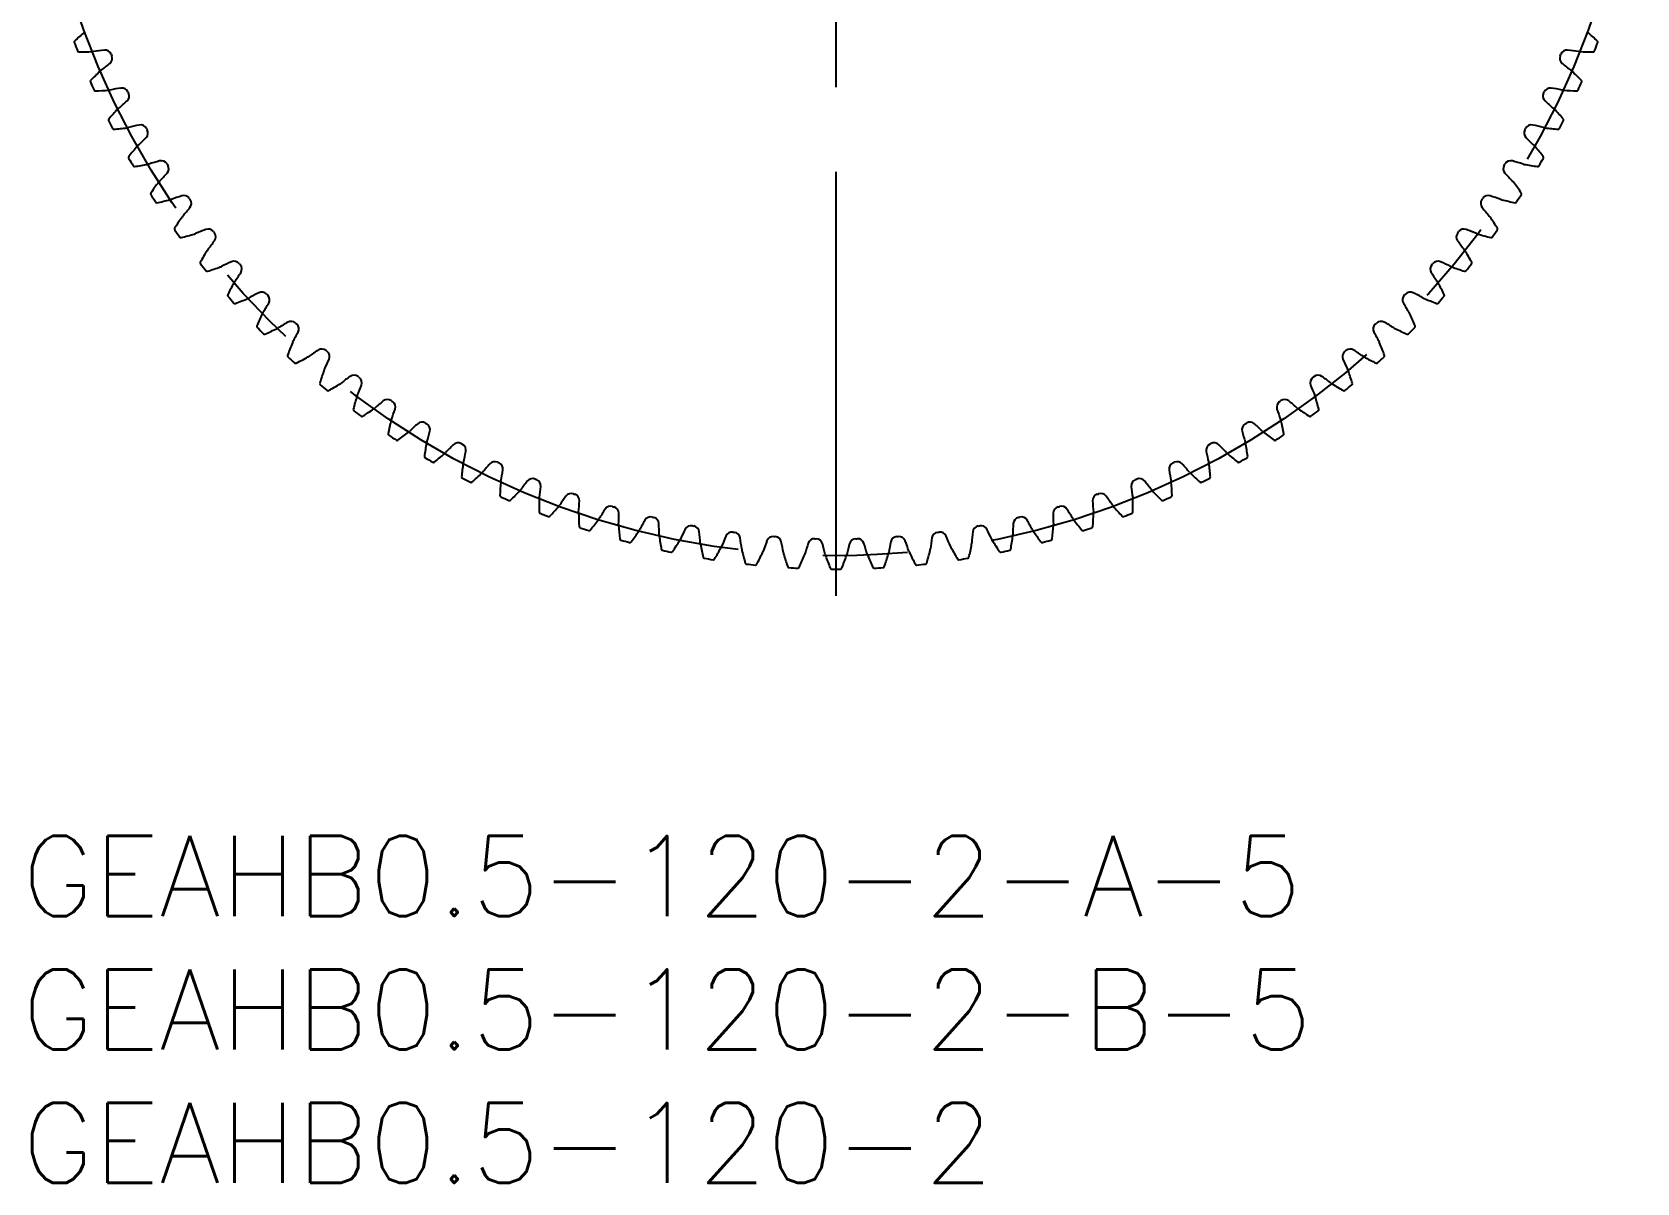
# Model space of a CAD drawing. Extents: x -1 to 111, y -13 to 84.
# Drawn here: x 0.4 to 60.5, y -13 to 30.1 of the extents above; entities that cross this region are included whole.
import ezdxf

# ---------------------------------------------------------------- set-up
doc = ezdxf.new("R2010")
doc.units = 0
doc.header["$LTSCALE"] = 0.5
doc.linetypes.add('CENTER', pattern=[50.8, 31.75, -6.35, 6.35, -6.35])
for name, color, linetype in [('MSM_CENTER', 1, 'CENTER'), ('MSM_CONTINUOUS', 7, 'CONTINUOUS'), ('MSM_PART_NUMBER', 7, 'CONTINUOUS')]:
    doc.layers.add(name, color=color, linetype=linetype)
doc.styles.get("Standard").update_dxf_attribs({"font": 'txt.shx', "height": 2, "bigfont": 'bigfont.shx'})

# ---------------------------------------------------------------- blocks, each defined once
blk = doc.blocks.new('*U2')
at = {"layer": 'MSM_PART_NUMBER'}
blk.add_text('GEAHB0.5-120-2-A-5', height=3, dxfattribs=at).set_placement((0, -3))
blk = doc.blocks.new('*U3')
at = {"layer": 'MSM_PART_NUMBER'}
blk.add_text('GEAHB0.5-120-2-B-5', height=3, dxfattribs=at).set_placement((0, -8))
blk = doc.blocks.new('*U5')
at = {"layer": 'MSM_PART_NUMBER'}
blk.add_text('GEAHB0.5-120-2', height=3, dxfattribs=at).set_placement((0, -13))

msp = doc.modelspace()

# ---------------------------------------------------------------- linework, layer by layer
at = {"layer": 'MSM_CENTER'}
msp.add_line((30.5, 9), (30.5, 72), dxfattribs=at)
msp.add_circle((30.5, 40.5), 30, dxfattribs=at)
at = {"layer": 'MSM_CONTINUOUS'}
for centre, radius, start, end in [((8.815, 22.484), 10, 130.25, 133.13468), ((52.185, 22.484), 10, 46.86532, 49.75), ((2.013, 29.745), 0.05, 133.13468, 200.68296), ((30.5, 40.5), 30.5, 200.68296, 201.31704), ((30.5, 40.5), 30.5, 338.68296, 339.31704), ((58.987, 29.745), 0.05, 339.31704, 46.86532), ((2.133, 29.431), 0.05, 201.31704, 268.86532), ((2.33, 39.379), 10, 268.86532, 271.75), ((2.623, 29.799), 0.416, 271.74964, 278.34411), ((4.023, 20.254), 9.231, 95.77661, 98.34446), ((-2.538, 36.094), 9.231, 306.65554, 309.22339), ((3.119, 29.19), 0.25, 22.44433, 95.77661), ((3.141, 29.136), 0.25, 309.22339, 22.55571), ((30.5, 40.5), 29.375, 202.44433, 202.55567), ((57.859, 29.136), 0.25, 157.44444, 230.77661), ((30.5, 40.5), 29.375, 337.44433, 337.55567), ((57.881, 29.19), 0.25, 84.22339, 157.55569), ((63.538, 36.094), 9.231, 230.77661, 233.34446), ((56.977, 20.254), 9.231, 81.65554, 84.22339), ((58.377, 29.799), 0.416, 261.65589, 268.25036), ((58.67, 39.379), 10, 268.25, 271.13468), ((58.867, 29.431), 0.05, 271.13468, 338.68296), ((2.614, 28.269), 0.05, 136.13468, 203.68296), ((9.788, 21.374), 10, 133.25, 136.13468), ((3.221, 28.355), 0.416, 126.65589, 133.25036), ((57.779, 28.355), 0.416, 46.74964, 53.34411), ((51.212, 21.374), 10, 43.86532, 46.75), ((58.386, 28.269), 0.05, 336.31704, 43.86532), ((30.5, 40.5), 30.5, 203.68296, 204.31704), ((2.751, 27.961), 0.05, 204.31704, 271.86532), ((2.428, 37.906), 10, 271.86532, 274.75), ((3.221, 28.355), 0.416, 274.74964, 281.34411), ((5.119, 18.896), 9.231, 98.77661, 101.34446), ((3.749, 27.772), 0.25, 25.44433, 98.77661), ((3.773, 27.72), 0.25, 312.22339, 25.55571), ((30.5, 40.5), 29.375, 205.44433, 205.55567), ((57.227, 27.72), 0.25, 154.44444, 227.77661), ((30.5, 40.5), 29.375, 334.44433, 334.55567), ((57.251, 27.772), 0.25, 81.22339, 154.55569), ((55.881, 18.896), 9.231, 78.65554, 81.22339), ((57.779, 28.355), 0.416, 258.65589, 265.25036), ((58.572, 37.906), 10, 265.25, 268.13468), ((58.249, 27.961), 0.05, 268.13468, 335.68296), ((30.5, 40.5), 30.5, 335.68296, 336.31704), ((10.817, 20.316), 10, 136.25, 139.13468), ((3.894, 26.944), 0.416, 129.65589, 136.25036), ((-2.262, 34.371), 9.231, 309.65554, 312.22339), ((63.262, 34.371), 9.231, 227.77661, 230.34446), ((57.106, 26.944), 0.416, 43.74964, 50.34411), ((50.183, 20.316), 10, 40.86532, 43.75), ((3.293, 26.826), 0.05, 139.13468, 206.68242), ((30.5, 40.5), 30.5, 206.68296, 207.31704), ((3.446, 26.526), 0.05, 207.31704, 274.86532), ((2.602, 36.44), 10, 274.86532, 277.75), ((3.894, 26.944), 0.416, 277.74964, 284.34411), ((6.284, 17.598), 9.231, 101.77661, 104.34446), ((4.451, 26.389), 0.25, 28.44433, 101.77661), ((4.479, 26.339), 0.25, 315.22339, 28.55571), ((30.5, 40.5), 29.375, 208.44433, 208.55567), ((56.521, 26.339), 0.25, 151.44433, 224.77661), ((30.5, 40.5), 29.375, 331.44433, 331.55567), ((56.549, 26.389), 0.25, 78.22339, 151.55569), ((54.716, 17.598), 9.231, 75.65554, 78.22339), ((57.106, 26.944), 0.416, 255.65589, 262.25036), ((58.398, 36.44), 10, 262.25, 265.13468), ((57.554, 26.526), 0.05, 265.13468, 332.68296), ((30.5, 40.5), 30.5, 332.68296, 333.31704), ((57.707, 26.826), 0.05, 333.31704, 40.86532), ((4.64, 25.57), 0.416, 132.65589, 139.25036), ((-1.896, 32.664), 9.231, 312.65554, 315.22339), ((62.896, 32.664), 9.231, 224.77661, 227.34446), ((56.36, 25.57), 0.416, 40.74964, 47.34411), ((4.046, 25.421), 0.05, 142.13468, 209.68296), ((30.5, 40.5), 30.5, 209.68296, 210.31704), ((11.901, 19.314), 10, 139.25, 142.13468), ((7.516, 16.362), 9.231, 104.77661, 107.34446), ((5.226, 25.046), 0.25, 31.44433, 104.77661), ((55.774, 25.046), 0.25, 75.22339, 148.55569), ((53.484, 16.362), 9.231, 72.65554, 75.22339), ((49.099, 19.314), 10, 37.86532, 40.75), ((30.5, 40.5), 30.5, 329.68296, 330.31704), ((56.954, 25.421), 0.05, 330.31704, 37.86532), ((4.214, 25.129), 0.05, 210.31704, 277.86532), ((2.853, 34.986), 10, 277.86532, 280.75), ((4.64, 25.57), 0.416, 280.74964, 287.34411), ((-1.442, 30.98), 9.231, 315.65554, 318.22339), ((30.5, 40.5), 29.375, 211.44433, 211.55567), ((5.256, 24.996), 0.25, 318.22339, 31.55571), ((55.744, 24.996), 0.25, 148.44444, 221.77661), ((30.5, 40.5), 29.375, 328.44433, 328.55567), ((62.442, 30.98), 9.231, 221.77661, 224.34446), ((56.36, 25.57), 0.416, 252.65589, 259.25036), ((58.147, 34.986), 10, 259.25, 262.13468), ((56.786, 25.129), 0.05, 262.13468, 329.68296), ((4.871, 24.057), 0.05, 145.13468, 212.68296), ((13.035, 18.369), 10, 142.25, 145.13468), ((5.457, 24.237), 0.416, 135.65589, 142.25036), ((55.543, 24.237), 0.416, 37.74964, 44.34411), ((47.965, 18.369), 10, 34.86532, 37.75), ((56.129, 24.057), 0.05, 327.31704, 34.86532), ((30.5, 40.5), 30.5, 212.68296, 213.31704), ((5.055, 23.775), 0.05, 213.31704, 280.86532), ((3.179, 33.546), 10, 280.86532, 283.75), ((5.457, 24.237), 0.416, 283.74964, 290.34411), ((8.811, 15.192), 9.231, 107.77661, 110.34446), ((6.069, 23.744), 0.25, 34.44444, 107.77661), ((-0.9, 29.321), 9.231, 318.65554, 321.22339), ((30.5, 40.5), 29.375, 214.44433, 214.55567), ((6.102, 23.697), 0.25, 321.22339, 34.55571), ((54.898, 23.697), 0.25, 145.44444, 218.77661), ((30.5, 40.5), 29.375, 325.44433, 325.55567), ((61.9, 29.321), 9.231, 218.77661, 221.34446), ((54.931, 23.744), 0.25, 72.22339, 145.55569), ((52.189, 15.192), 9.231, 69.65554, 72.22339), ((55.543, 24.237), 0.416, 249.65589, 256.25036), ((57.821, 33.546), 10, 256.25, 259.13468), ((55.945, 23.775), 0.05, 259.13468, 326.68296), ((30.5, 40.5), 30.5, 326.68296, 327.31704), ((14.217, 17.486), 10, 145.25, 148.13468), ((6.343, 22.949), 0.416, 138.65589, 145.25036), ((54.657, 22.949), 0.416, 34.74964, 41.34411), ((46.783, 17.486), 10, 31.86532, 34.75), ((5.767, 22.739), 0.05, 148.13468, 215.68296), ((30.5, 40.5), 30.5, 215.68296, 216.31704), ((5.965, 22.466), 0.05, 216.31704, 283.86532), ((3.58, 32.126), 10, 283.86532, 286.75), ((6.343, 22.949), 0.416, 286.74964, 293.34411), ((10.165, 14.092), 9.231, 110.77661, 113.34446), ((6.979, 22.488), 0.25, 37.44422, 110.77661), ((-0.272, 27.693), 9.231, 321.65554, 324.22339), ((30.5, 40.5), 29.375, 217.44433, 217.55567), ((7.014, 22.443), 0.25, 324.22339, 37.55571), ((53.986, 22.443), 0.25, 142.44444, 215.77661), ((61.272, 27.693), 9.231, 215.77661, 218.34446), ((30.5, 40.5), 29.375, 322.44433, 322.55567), ((54.021, 22.488), 0.25, 69.22339, 142.55569), ((50.835, 14.092), 9.231, 66.65554, 69.22339), ((54.657, 22.949), 0.416, 246.65589, 253.25036), ((57.42, 32.126), 10, 253.25, 256.13468), ((55.035, 22.466), 0.05, 256.13468, 323.68296), ((30.5, 40.5), 30.5, 323.68296, 324.31704), ((55.233, 22.739), 0.05, 324.31704, 31.86532), ((15.444, 16.665), 10, 148.25, 151.13468), ((7.294, 21.708), 0.416, 141.65589, 148.25036), ((53.706, 21.708), 0.416, 31.74964, 38.34411), ((45.556, 16.665), 10, 28.86532, 31.75), ((6.73, 21.468), 0.05, 151.13468, 218.68242), ((30.5, 40.5), 30.5, 218.68296, 219.31704), ((6.942, 21.207), 0.05, 219.31704, 286.86532), ((4.056, 30.729), 10, 286.86532, 289.75), ((7.294, 21.708), 0.416, 289.74964, 296.34411), ((11.575, 13.063), 9.231, 113.77661, 116.34446), ((7.954, 21.282), 0.25, 40.44444, 113.77661), ((0.441, 26.1), 9.231, 324.65554, 327.22339), ((30.5, 40.5), 29.375, 220.44433, 220.55567), ((7.992, 21.238), 0.25, 327.22339, 40.55571), ((53.008, 21.238), 0.25, 139.44444, 212.77661), ((60.559, 26.1), 9.231, 212.77661, 215.34446), ((30.5, 40.5), 29.375, 319.44433, 319.55567), ((53.046, 21.282), 0.25, 66.22339, 139.55569), ((49.425, 13.063), 9.231, 63.65554, 66.22339), ((53.706, 21.708), 0.416, 243.65589, 250.25036), ((56.944, 30.729), 10, 250.25, 253.13468), ((54.058, 21.207), 0.05, 253.13468, 320.68296), ((30.5, 40.5), 30.5, 320.68296, 321.31704), ((54.27, 21.468), 0.05, 321.31704, 28.86532), ((16.712, 15.91), 10, 151.25, 154.13468), ((8.309, 20.52), 0.416, 144.65589, 151.25036), ((52.691, 20.52), 0.416, 28.74964, 35.34411), ((44.288, 15.91), 10, 25.86532, 28.75), ((7.759, 20.25), 0.05, 154.13468, 221.68242), ((30.5, 40.5), 30.5, 221.68296, 222.31704), ((7.984, 20), 0.05, 222.31704, 289.86532), ((4.603, 29.358), 10, 289.86532, 292.75), ((8.309, 20.52), 0.416, 292.74964, 299.34411), ((13.037, 12.111), 9.231, 116.77661, 119.34446), ((8.991, 20.128), 0.25, 43.44444, 116.77661), ((1.236, 24.547), 9.231, 327.65554, 330.22339), ((30.5, 40.5), 29.375, 223.44433, 223.55567), ((9.031, 20.087), 0.25, 330.22339, 43.55571), ((51.969, 20.087), 0.25, 136.44433, 209.77661), ((59.764, 24.547), 9.231, 209.77661, 212.34446), ((30.5, 40.5), 29.375, 316.44433, 316.55567), ((52.009, 20.128), 0.25, 63.22339, 136.55569), ((47.963, 12.111), 9.231, 60.65554, 63.22339), ((52.691, 20.52), 0.416, 240.65589, 247.25036), ((56.397, 29.358), 10, 247.25, 250.13468), ((53.016, 20), 0.05, 250.13468, 317.68296), ((30.5, 40.5), 30.5, 317.68296, 318.31704), ((53.241, 20.25), 0.05, 318.31704, 25.86532), ((18.018, 15.222), 10, 154.25, 157.13468), ((9.386, 19.386), 0.416, 147.65589, 154.25036), ((14.547, 11.236), 9.231, 119.77661, 122.34446), ((10.087, 19.031), 0.25, 46.44444, 119.77661), ((50.913, 19.031), 0.25, 60.22339, 133.55569), ((46.453, 11.236), 9.231, 57.65554, 60.22339), ((51.614, 19.386), 0.416, 25.74964, 32.34411), ((42.982, 15.222), 10, 22.86532, 25.75), ((8.85, 19.088), 0.05, 157.13468, 224.68242), ((30.5, 40.5), 30.5, 224.68296, 225.31704), ((9.088, 18.85), 0.05, 225.31704, 292.86532), ((5.222, 28.018), 10, 292.86532, 295.75), ((9.386, 19.386), 0.416, 295.74964, 302.34411), ((2.111, 23.037), 9.231, 330.65554, 333.22339), ((30.5, 40.5), 29.375, 226.44433, 226.55567), ((10.128, 18.991), 0.25, 333.22339, 46.55571), ((50.872, 18.991), 0.25, 133.44433, 206.77661), ((58.889, 23.037), 9.231, 206.77661, 209.34446), ((30.5, 40.5), 29.375, 313.44433, 313.55567), ((51.614, 19.386), 0.416, 237.65589, 244.25036), ((55.778, 28.018), 10, 244.25, 247.13468), ((51.912, 18.85), 0.05, 247.13468, 314.68296), ((30.5, 40.5), 30.5, 314.68296, 315.31704), ((52.15, 19.088), 0.05, 315.31704, 22.86532), ((19.358, 14.603), 10, 157.25, 160.13468), ((10.52, 18.309), 0.416, 150.65589, 157.25036), ((16.1, 10.441), 9.231, 122.77661, 125.34446), ((11.238, 17.992), 0.25, 49.44444, 122.77661), ((30.5, 40.5), 29.375, 229.44433, 229.55567), ((11.282, 17.954), 0.25, 336.22339, 49.55571), ((49.718, 17.954), 0.25, 130.44433, 203.77661), ((30.5, 40.5), 29.375, 310.44433, 310.55567), ((49.762, 17.992), 0.25, 57.22339, 130.55569), ((44.9, 10.441), 9.231, 54.65554, 57.22339), ((50.48, 18.309), 0.416, 22.74964, 29.34411), ((41.642, 14.603), 10, 19.86532, 22.75), ((10, 17.984), 0.05, 160.13468, 227.68296), ((30.5, 40.5), 30.5, 227.68296, 228.31704), ((10.25, 17.759), 0.05, 228.31704, 295.86532), ((5.91, 26.712), 10, 295.86532, 298.75), ((10.52, 18.309), 0.416, 298.74964, 305.34411), ((20.729, 14.056), 10, 160.25, 163.13468), ((11.708, 17.294), 0.416, 153.65589, 160.25036), ((3.063, 21.575), 9.231, 333.65554, 336.22339), ((57.937, 21.575), 9.231, 203.77661, 206.34446), ((49.292, 17.294), 0.416, 19.74964, 26.34411), ((40.271, 14.056), 10, 16.86532, 19.75), ((50.48, 18.309), 0.416, 234.65589, 241.25036), ((55.09, 26.712), 10, 241.25, 244.13468), ((50.75, 17.759), 0.05, 244.13468, 311.68296), ((30.5, 40.5), 30.5, 311.68296, 312.31704), ((51, 17.984), 0.05, 312.31704, 19.86532), ((11.207, 16.942), 0.05, 163.13468, 230.68242), ((30.5, 40.5), 30.5, 230.68296, 231.31704), ((6.665, 25.444), 10, 298.86532, 301.75), ((11.708, 17.294), 0.416, 301.74964, 308.34411), ((17.693, 9.728), 9.231, 125.77661, 128.34446), ((12.443, 17.014), 0.25, 52.44433, 125.77661), ((4.092, 20.165), 9.231, 336.65554, 339.22339), ((30.5, 40.5), 29.375, 232.44433, 232.55567), ((12.488, 16.979), 0.25, 339.22339, 52.55571), ((48.512, 16.979), 0.25, 127.44433, 200.77661), ((56.908, 20.165), 9.231, 200.77661, 203.34446), ((30.5, 40.5), 29.375, 307.44433, 307.55567), ((48.557, 17.014), 0.25, 54.22339, 127.55569), ((43.307, 9.728), 9.231, 51.65554, 54.22339), ((49.292, 17.294), 0.416, 231.65589, 238.25036), ((54.335, 25.444), 10, 238.25, 241.13468), ((30.5, 40.5), 30.5, 308.68296, 309.31704), ((49.793, 16.942), 0.05, 309.31704, 16.86532), ((11.468, 16.73), 0.05, 231.31704, 298.86532), ((22.126, 13.58), 10, 163.25, 166.13468), ((12.949, 16.343), 0.416, 156.65589, 163.25036), ((19.321, 9.1), 9.231, 128.77661, 131.34446), ((13.697, 16.102), 0.25, 55.44433, 128.77661), ((30.5, 40.5), 29.375, 235.44433, 235.55567), ((13.744, 16.069), 0.25, 342.22339, 55.55571), ((47.256, 16.069), 0.25, 124.44433, 197.77661), ((30.5, 40.5), 29.375, 304.44433, 304.55567), ((47.303, 16.102), 0.25, 51.22339, 124.55569), ((41.679, 9.1), 9.231, 48.65554, 51.22339), ((48.051, 16.343), 0.416, 16.74964, 23.34411), ((38.874, 13.58), 10, 13.86532, 16.75), ((49.532, 16.73), 0.05, 241.13468, 308.68296), ((12.466, 15.965), 0.05, 166.13468, 233.68296), ((30.5, 40.5), 30.5, 233.68296, 234.31704), ((12.739, 15.767), 0.05, 234.31704, 301.86532), ((7.486, 24.217), 10, 301.86532, 304.75), ((12.949, 16.343), 0.416, 304.74964, 311.34411), ((5.192, 18.811), 9.231, 339.65554, 342.22339), ((55.808, 18.811), 9.231, 197.77661, 200.34446), ((48.051, 16.343), 0.416, 228.65589, 235.25036), ((53.514, 24.217), 10, 235.25, 238.13468), ((48.261, 15.767), 0.05, 238.13468, 305.68296), ((30.5, 40.5), 30.5, 305.68296, 306.31704), ((48.534, 15.965), 0.05, 306.31704, 13.86532), ((13.775, 15.055), 0.05, 169.13468, 236.68242), ((23.546, 13.179), 10, 166.25, 169.13468), ((14.237, 15.457), 0.416, 159.65589, 166.25036), ((8.369, 23.035), 10, 304.86532, 307.75), ((14.237, 15.457), 0.416, 307.74964, 314.34411), ((20.98, 8.558), 9.231, 131.77661, 134.34446), ((14.996, 15.256), 0.25, 58.44433, 131.77661), ((30.5, 40.5), 29.375, 238.44433, 238.55567), ((6.362, 17.516), 9.231, 342.65554, 345.22339), ((15.046, 15.226), 0.25, 345.22339, 58.55571), ((45.954, 15.226), 0.25, 121.44433, 194.77661), ((54.638, 17.516), 9.231, 194.77661, 197.34446), ((30.5, 40.5), 29.375, 301.44433, 301.55567), ((46.004, 15.256), 0.25, 48.22339, 121.55569), ((40.02, 8.558), 9.231, 45.65554, 48.22339), ((46.763, 15.457), 0.416, 225.65589, 232.25036), ((52.631, 23.035), 10, 232.25, 235.13468), ((46.763, 15.457), 0.416, 13.74964, 20.34411), ((37.454, 13.179), 10, 10.86532, 13.75), ((47.225, 15.055), 0.05, 303.31704, 10.86532), ((30.5, 40.5), 30.5, 236.68296, 237.31704), ((14.057, 14.871), 0.05, 237.31704, 304.86532), ((24.986, 12.853), 10, 169.25, 172.13468), ((15.57, 14.64), 0.416, 162.65589, 169.25036), ((22.664, 8.104), 9.231, 134.77661, 137.34446), ((16.339, 14.479), 0.25, 61.44433, 134.77661), ((30.5, 40.5), 29.375, 241.44433, 241.55567), ((16.389, 14.451), 0.25, 348.22339, 61.55571), ((44.611, 14.451), 0.25, 118.44433, 191.77661), ((30.5, 40.5), 29.375, 298.44433, 298.55567), ((44.661, 14.479), 0.25, 45.22339, 118.55569), ((38.336, 8.104), 9.231, 42.65554, 45.22339), ((45.43, 14.64), 0.416, 10.74964, 17.34411), ((36.014, 12.853), 10, 7.86532, 10.75), ((46.943, 14.871), 0.05, 235.13468, 302.68296), ((30.5, 40.5), 30.5, 302.68296, 303.31704), ((15.129, 14.214), 0.05, 172.13468, 239.68296), ((30.5, 40.5), 30.5, 239.68296, 240.31704), ((15.421, 14.046), 0.05, 240.31704, 307.86532), ((9.314, 21.901), 10, 307.86532, 310.75), ((15.57, 14.64), 0.416, 310.74964, 317.34411), ((26.44, 12.602), 10, 172.25, 175.13468), ((16.944, 13.894), 0.416, 165.65589, 172.25036), ((7.598, 16.284), 9.231, 345.65554, 348.22339), ((24.371, 7.738), 9.231, 137.77661, 140.34446), ((17.72, 13.773), 0.25, 64.44433, 137.77661), ((30.5, 40.5), 29.375, 244.44433, 244.55567), ((17.772, 13.749), 0.25, 351.22339, 64.55571), ((43.228, 13.749), 0.25, 115.44433, 188.77661), ((30.5, 40.5), 29.375, 295.44433, 295.55567), ((43.28, 13.773), 0.25, 42.22339, 115.55569), ((36.629, 7.738), 9.231, 39.65554, 42.22339), ((53.402, 16.284), 9.231, 191.77661, 194.34446), ((44.056, 13.894), 0.416, 7.74964, 14.34411), ((34.56, 12.602), 10, 4.86532, 7.75), ((45.43, 14.64), 0.416, 222.65589, 229.25036), ((51.686, 21.901), 10, 229.25, 232.13468), ((45.579, 14.046), 0.05, 232.13468, 299.68296), ((30.5, 40.5), 30.5, 299.68296, 300.31704), ((45.871, 14.214), 0.05, 300.31704, 7.86532), ((16.526, 13.446), 0.05, 175.13468, 242.68242), ((30.5, 40.5), 30.5, 242.68296, 243.31704), ((16.826, 13.293), 0.05, 243.31704, 310.86532), ((10.316, 20.817), 10, 310.86532, 313.75), ((16.944, 13.894), 0.416, 313.74964, 320.34411), ((27.906, 12.428), 10, 175.25, 178.13468), ((18.355, 13.221), 0.416, 168.65589, 175.25036), ((8.896, 15.119), 9.231, 348.65554, 351.22339), ((26.094, 7.462), 9.231, 140.77661, 143.34446), ((19.136, 13.141), 0.25, 67.44433, 140.77661), ((30.5, 40.5), 29.375, 247.44433, 247.55567), ((19.19, 13.119), 0.25, 354.22339, 67.55571), ((41.81, 13.119), 0.25, 112.44433, 185.77661), ((30.5, 40.5), 29.375, 292.44433, 292.55567), ((41.864, 13.141), 0.25, 39.22339, 112.5557), ((34.906, 7.462), 9.231, 36.65554, 39.22339), ((52.104, 15.119), 9.231, 188.77661, 191.34446), ((42.645, 13.221), 0.416, 4.74964, 11.34411), ((33.094, 12.428), 10, 1.86532, 4.75), ((44.056, 13.894), 0.416, 219.65589, 226.25036), ((50.684, 20.817), 10, 226.25, 229.13468), ((44.174, 13.293), 0.05, 229.13468, 296.68296), ((30.5, 40.5), 30.5, 296.68296, 297.31704), ((44.474, 13.446), 0.05, 297.31704, 4.86532), ((17.961, 12.751), 0.05, 178.13468, 245.68296), ((30.5, 40.5), 30.5, 245.68296, 246.31704), ((11.374, 19.788), 10, 313.86532, 316.75), ((18.355, 13.221), 0.416, 316.74964, 323.34411), ((29.379, 12.33), 10, 178.25, 181.13468), ((19.799, 12.623), 0.416, 171.65589, 178.25036), ((10.254, 14.023), 9.231, 351.65554, 354.22339), ((27.829, 7.277), 9.231, 143.77661, 146.34446), ((20.584, 12.584), 0.25, 70.44433, 143.77661), ((30.5, 40.5), 29.375, 250.44433, 250.55567), ((20.638, 12.565), 0.25, 357.22339, 70.55571), ((40.362, 12.565), 0.25, 109.44433, 182.77661), ((30.5, 40.5), 29.375, 289.44433, 289.55567), ((40.416, 12.584), 0.25, 36.22339, 109.5557), ((33.171, 7.277), 9.231, 33.65554, 36.22339), ((50.746, 14.023), 9.231, 185.77661, 188.34446), ((41.201, 12.623), 0.416, 1.74964, 8.34411), ((31.621, 12.33), 10, 358.86532, 1.75), ((42.645, 13.221), 0.416, 216.65589, 223.25036), ((49.626, 19.788), 10, 223.25, 226.13468), ((30.5, 40.5), 30.5, 293.68296, 294.31704), ((43.039, 12.751), 0.05, 294.31704, 1.86532), ((18.269, 12.614), 0.05, 246.31704, 313.86532), ((19.431, 12.133), 0.05, 181.13468, 248.68296), ((30.5, 40.5), 30.5, 248.68296, 249.31704), ((12.484, 18.815), 10, 316.86532, 319.75), ((19.799, 12.623), 0.416, 319.74964, 326.34411), ((21.273, 12.101), 0.416, 174.65589, 181.25036), ((30.854, 12.31), 10, 181.25, 184.13468), ((11.668, 13), 9.231, 354.65554, 357.22339), ((29.571, 7.183), 9.231, 146.77661, 149.34446), ((22.058, 12.103), 0.25, 73.44433, 146.77661), ((30.5, 40.5), 29.375, 253.44433, 253.55567), ((22.114, 12.087), 0.25, 0.22339, 73.55571), ((13.133, 12.052), 9.231, 357.65554, 0.22339), ((38.886, 12.087), 0.25, 106.44433, 179.77661), ((47.867, 12.052), 9.231, 179.77661, 182.34446), ((30.5, 40.5), 29.375, 286.44433, 286.55567), ((38.942, 12.103), 0.25, 33.22339, 106.5557), ((31.429, 7.183), 9.231, 30.65554, 33.22339), ((49.332, 13), 9.231, 182.77661, 185.34446), ((30.146, 12.31), 10, 355.86532, 358.75), ((39.727, 12.101), 0.416, 358.74964, 5.34411), ((41.201, 12.623), 0.416, 213.65589, 220.25036), ((48.516, 18.815), 10, 220.25, 223.13468), ((30.5, 40.5), 30.5, 290.68296, 291.31704), ((41.569, 12.133), 0.05, 291.31704, 358.86532), ((42.731, 12.614), 0.05, 226.13468, 293.68296), ((19.745, 12.013), 0.05, 249.31704, 316.86532), ((20.93, 11.593), 0.05, 184.13468, 251.68296), ((30.5, 40.5), 30.5, 251.68296, 252.31704), ((21.251, 11.489), 0.05, 252.31704, 319.86532), ((13.644, 17.902), 10, 319.86532, 322.75), ((21.273, 12.101), 0.416, 322.74964, 329.34411), ((22.772, 11.657), 0.416, 177.65589, 184.25036), ((32.329, 12.367), 10, 184.25, 187.13468), ((14.85, 17.051), 10, 322.86532, 325.75), ((22.772, 11.657), 0.416, 325.74964, 332.34411), ((31.316, 7.18), 9.231, 149.77661, 152.34446), ((23.556, 11.7), 0.25, 76.44433, 149.77661), ((30.5, 40.5), 29.375, 256.44433, 256.55567), ((23.612, 11.687), 0.25, 3.22339, 76.55571), ((14.646, 11.182), 9.231, 0.65554, 3.22339), ((33.059, 7.268), 9.231, 152.77661, 155.34446), ((25.073, 11.376), 0.25, 79.44433, 152.77661), ((30.5, 40.5), 29.375, 259.44433, 259.55567), ((25.13, 11.366), 0.25, 6.22339, 79.5557), ((35.87, 11.366), 0.25, 100.44433, 173.77661), ((30.5, 40.5), 29.375, 280.44433, 280.55567), ((35.927, 11.376), 0.25, 27.22339, 100.5557), ((27.941, 7.268), 9.231, 24.65554, 27.22339), ((46.354, 11.182), 9.231, 176.77661, 179.34446), ((37.388, 11.687), 0.25, 103.44433, 176.77661), ((30.5, 40.5), 29.375, 283.44433, 283.55567), ((37.444, 11.7), 0.25, 30.22339, 103.5557), ((29.684, 7.18), 9.231, 27.65554, 30.22339), ((38.228, 11.657), 0.416, 207.65589, 214.25036), ((46.15, 17.051), 10, 214.25, 217.13468), ((28.671, 12.367), 10, 352.86532, 355.75), ((38.228, 11.657), 0.416, 355.74964, 2.34411), ((39.727, 12.101), 0.416, 210.65589, 217.25036), ((47.356, 17.902), 10, 217.25, 220.13468), ((39.749, 11.489), 0.05, 220.13468, 287.68296), ((30.5, 40.5), 30.5, 287.68296, 288.31704), ((40.07, 11.593), 0.05, 288.31704, 355.86532), ((41.255, 12.013), 0.05, 223.13468, 290.68296), ((22.456, 11.132), 0.05, 187.13468, 254.68296), ((30.5, 40.5), 30.5, 254.68296, 255.31704), ((22.782, 11.044), 0.05, 255.31704, 322.86532), ((24.292, 11.292), 0.416, 180.65589, 187.25036), ((33.799, 12.502), 10, 187.25, 190.13468), ((16.098, 16.264), 10, 325.86532, 328.75), ((24.292, 11.292), 0.416, 328.74964, 335.34411), ((16.202, 10.392), 9.231, 3.65554, 6.22339), ((25.829, 11.007), 0.416, 183.65589, 190.25036), ((35.26, 12.713), 10, 190.25, 193.13468), ((25.829, 11.007), 0.416, 331.74964, 338.34411), ((34.795, 7.447), 9.231, 155.77661, 158.34446), ((26.605, 11.132), 0.25, 82.44433, 155.77661), ((30.5, 40.5), 29.375, 262.44433, 262.55567), ((26.662, 11.125), 0.25, 9.22339, 82.5557), ((17.797, 9.685), 9.231, 6.65554, 9.22339), ((36.519, 7.718), 9.231, 158.77661, 161.34446), ((28.147, 10.969), 0.25, 85.44433, 158.77661), ((30.5, 40.5), 29.375, 265.44433, 265.55567), ((28.204, 10.964), 0.25, 12.22339, 85.5557), ((19.427, 9.063), 9.231, 9.65554, 12.22339), ((38.226, 8.077), 9.231, 161.77661, 164.34446), ((29.696, 10.886), 0.25, 88.44433, 161.77661), ((30.5, 40.5), 29.375, 268.44433, 268.55567), ((29.753, 10.884), 0.25, 15.22339, 88.5557), ((21.088, 8.526), 9.231, 12.65554, 15.22339), ((39.912, 8.526), 9.231, 164.77661, 167.34446), ((31.247, 10.884), 0.25, 91.44433, 164.77661), ((30.5, 40.5), 29.375, 271.44433, 271.55567), ((31.304, 10.886), 0.25, 18.22339, 91.5557), ((22.774, 8.077), 9.231, 15.65554, 18.22339), ((41.573, 9.063), 9.231, 167.77661, 170.34446), ((32.796, 10.964), 0.25, 94.44433, 167.77661), ((30.5, 40.5), 29.375, 274.44433, 274.55567), ((32.853, 10.969), 0.25, 21.22339, 94.5557), ((24.481, 7.718), 9.231, 18.65554, 21.22339), ((43.203, 9.685), 9.231, 170.77661, 173.34446), ((34.338, 11.125), 0.25, 97.44433, 170.77661), ((30.5, 40.5), 29.375, 277.44433, 277.55567), ((34.395, 11.132), 0.25, 24.22339, 97.5557), ((26.205, 7.447), 9.231, 21.65554, 24.22339), ((35.171, 11.007), 0.416, 201.65589, 208.25036), ((25.74, 12.713), 10, 346.86532, 349.75), ((35.171, 11.007), 0.416, 349.74964, 356.34411), ((44.798, 10.392), 9.231, 173.77661, 176.34446), ((36.708, 11.292), 0.416, 204.65589, 211.25036), ((44.902, 16.264), 10, 211.25, 214.13468), ((27.201, 12.502), 10, 349.86532, 352.75), ((36.708, 11.292), 0.416, 352.74964, 359.34411), ((38.218, 11.044), 0.05, 217.13468, 284.68296), ((30.5, 40.5), 30.5, 284.68296, 285.31704), ((38.544, 11.132), 0.05, 285.31704, 352.86532), ((24.004, 10.751), 0.05, 190.13468, 257.68296), ((30.5, 40.5), 30.5, 257.68296, 258.31704), ((24.334, 10.681), 0.05, 258.31704, 325.86532), ((25.57, 10.452), 0.05, 193.13468, 260.68296), ((30.5, 40.5), 30.5, 260.68296, 261.31704), ((25.903, 10.399), 0.05, 261.31704, 328.86532), ((17.386, 15.544), 10, 328.86532, 331.75), ((27.379, 10.803), 0.416, 186.65589, 193.25036), ((36.708, 13), 10, 193.25, 196.13468), ((27.15, 10.235), 0.05, 196.13468, 263.68296), ((18.71, 14.892), 10, 331.86532, 334.75), ((27.379, 10.803), 0.416, 334.74964, 341.34411), ((28.937, 10.681), 0.416, 189.65589, 196.25036), ((38.138, 13.363), 10, 196.25, 199.13468), ((20.067, 14.31), 10, 334.86532, 337.75), ((28.937, 10.681), 0.416, 337.74964, 344.34411), ((30.5, 10.64), 0.416, 192.65589, 199.25036), ((39.548, 13.799), 10, 199.25, 202.13468), ((21.452, 13.799), 10, 337.86532, 340.75), ((30.5, 10.64), 0.416, 340.74964, 347.34411), ((32.063, 10.681), 0.416, 195.65589, 202.25036), ((40.933, 14.31), 10, 202.25, 205.13468), ((22.862, 13.363), 10, 340.86532, 343.75), ((32.063, 10.681), 0.416, 343.74964, 350.34411), ((33.621, 10.803), 0.416, 198.65589, 205.25036), ((42.29, 14.892), 10, 205.25, 208.13468), ((33.85, 10.235), 0.05, 276.31704, 343.86532), ((24.292, 13), 10, 343.86532, 346.75), ((33.621, 10.803), 0.416, 346.74964, 353.34411), ((43.614, 15.544), 10, 208.25, 211.13468), ((35.097, 10.399), 0.05, 211.13468, 278.68296), ((30.5, 40.5), 30.5, 278.68296, 279.31704), ((35.43, 10.452), 0.05, 279.31704, 346.86532), ((36.666, 10.681), 0.05, 214.13468, 281.68296), ((30.5, 40.5), 30.5, 281.68296, 282.31704), ((36.996, 10.751), 0.05, 282.31704, 349.86532), ((30.5, 40.5), 30.5, 263.68296, 264.31704), ((27.485, 10.2), 0.05, 264.31704, 331.86532), ((28.738, 10.101), 0.05, 199.13468, 266.68296), ((30.5, 40.5), 30.5, 266.68296, 267.31704), ((29.075, 10.083), 0.05, 267.31704, 334.86532), ((30.332, 10.05), 0.05, 202.13468, 269.68296), ((30.5, 40.5), 30.5, 269.68296, 270.31704), ((30.668, 10.05), 0.05, 270.31704, 337.86532), ((31.925, 10.083), 0.05, 205.13468, 272.68296), ((30.5, 40.5), 30.5, 272.68296, 273.31704), ((32.262, 10.101), 0.05, 273.31704, 340.86532), ((33.515, 10.2), 0.05, 208.13468, 275.68296), ((30.5, 40.5), 30.5, 275.68296, 276.31704)]:
    msp.add_arc(centre, radius, start, end, dxfattribs=at)

# ---------------------------------------------------------------- block references
for name in ['*U2', '*U3', '*U5']:
    msp.add_blockref(name, (0, 0), dxfattribs=at)

doc.saveas('drawing.dxf')
